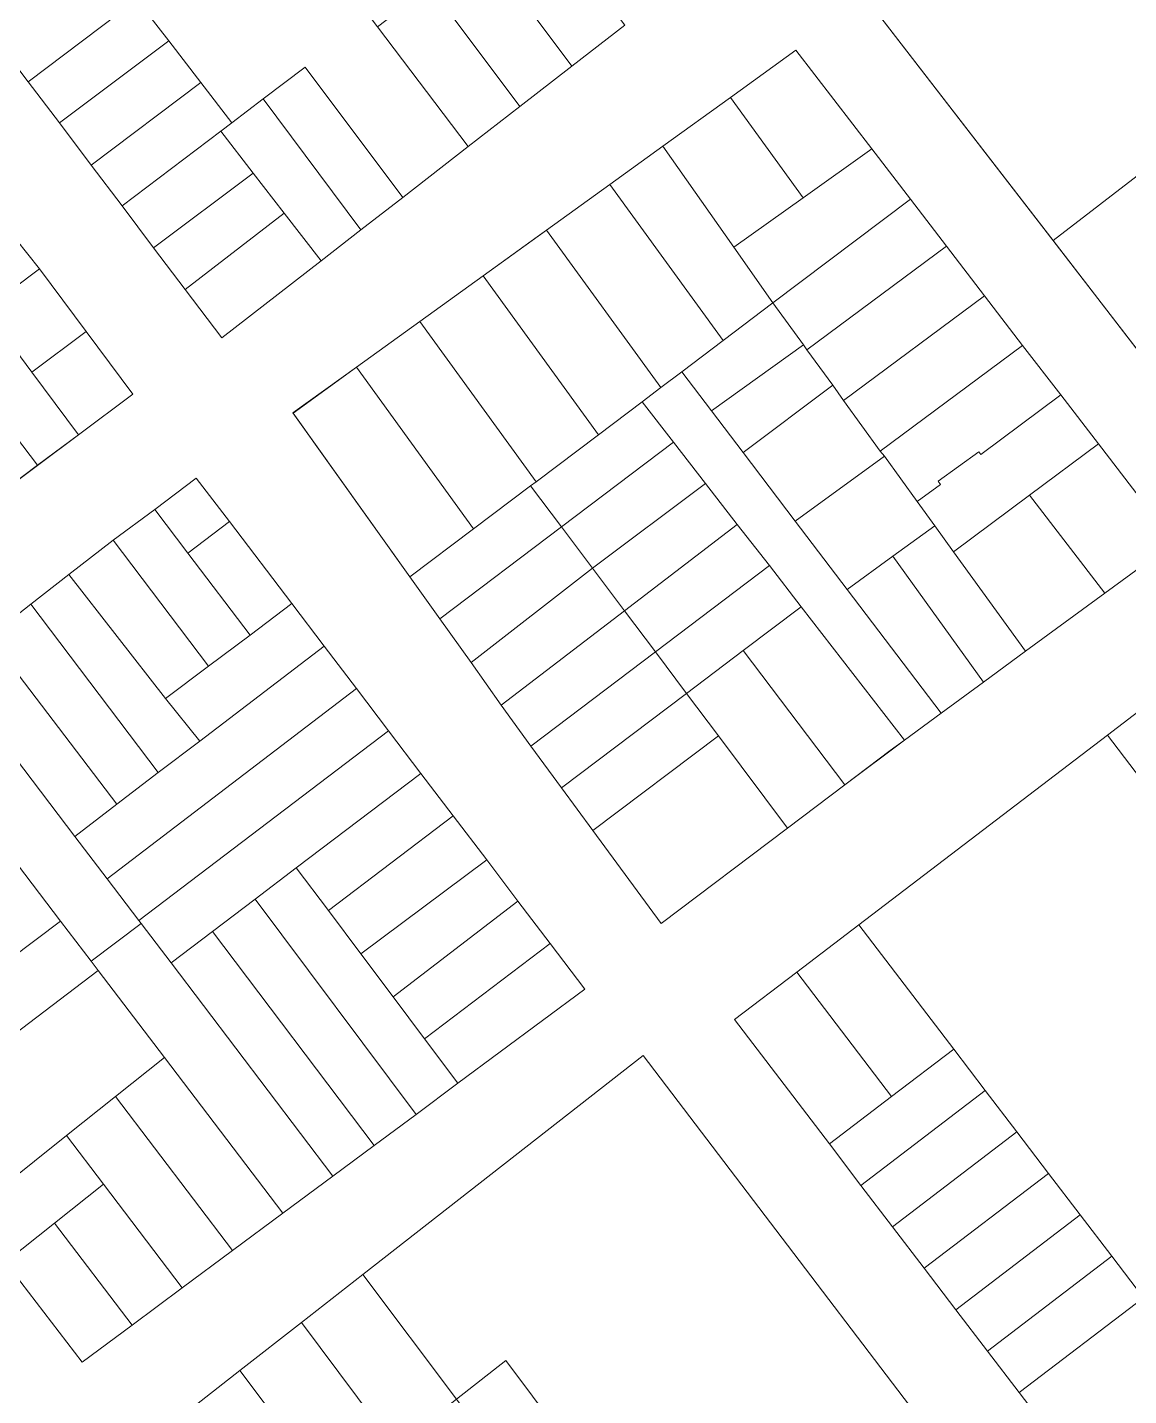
# Model space of a CAD drawing. Header units: metres. Extents: x 3873 to 16340, y -5213 to 3289.
# Drawn here: x 4142 to 4353.3, y 1820 to 2082.6 of the extents above; entities that cross this region are included whole.
import ezdxf

# ---------------------------------------------------------------- set-up
doc = ezdxf.new("R2010")
doc.units = ezdxf.units.M
doc.layers.add('CONTEXTO-MANZANAS', color=8, linetype='Continuous', lineweight=0, plot=False)
doc.layers.add('CONTEXTO-PARCELAS', color=9, linetype='Continuous', lineweight=0, plot=False)

msp = doc.modelspace()

# ---------------------------------------------------------------- linework, layer by layer
at = {"layer": 'CONTEXTO-MANZANAS'}
for points in [[(4337.68, 2043.13), (4299.88, 2092.13), (4343.04, 2124.58), (4380.83, 2075.6), (4418.61, 2026.62), (4375.47, 1994.13), (4337.68, 2043.13)], [(4256.63, 2083.01), (4246.47, 2075.13), (4236.44, 2067.35), (4226.57, 2059.69), (4214, 2049.94), (4205.94, 2043.69), (4198.32, 2037.79), (4179.25, 2023.01), (4172.25, 2032.26), (4166.19, 2040.29), (4160.13, 2048.32), (4154.22, 2056.13), (4148.1, 2064.23), (4142.13, 2072.13), (4106.13, 2119.79)], [(4263.6, 1910.63), (4250.49, 1928.46), (4244.47, 1936.63), (4238.57, 1944.66), (4232.91, 1952.54), (4227.1, 1960.69), (4221.13, 1969.07), (4215.38, 1977.13), (4192.93, 2008.58), (4205.1, 2017.35), (4217.29, 2026.13), (4229.44, 2034.88), (4241.6, 2043.66), (4253.76, 2052.44), (4263.91, 2059.76), (4276.91, 2069.13), (4289.44, 2078.16), (4304.03, 2059.25), (4311.42, 2049.61), (4318.35, 2040.57), (4325.63, 2031.07), (4332.94, 2021.54), (4340.25, 2012.04), (4347.5, 2002.63), (4362, 1983.73), (4348.69, 1973.98), (4333.5, 1962.85), (4325.45, 1956.94), (4317.32, 1950.98), (4310.28, 1945.82), (4298.85, 1937.25), (4287.85, 1928.94), (4263.6, 1910.63)], [(4137.6, 2044.69), (4144.27, 2036.22), (4153.23, 2024.19), (4162.19, 2012.16), (4151.79, 2004.37), (4143.92, 1998.53), (4135.72, 1992.44)], [(4134.6, 1965.66), (4142.6, 1971.88), (4149.94, 1977.6), (4158.41, 1984.16), (4166.42, 1990.04), (4174.38, 1996.09)], [(4174.38, 1996.09), (4180.73, 1987.73), (4192.69, 1972.01), (4198.91, 1963.85), (4205.1, 1955.69), (4211.25, 1947.6), (4217.47, 1939.41), (4223.66, 1931.26), (4230.1, 1922.82), (4236.07, 1914.94), (4242.29, 1906.79), (4248.91, 1898.04), (4224.57, 1879.98), (4216.54, 1874.01), (4208.5, 1868.04), (4200.6, 1862.16), (4190.97, 1855.04), (4181.35, 1847.88), (4171.69, 1840.73), (4162.07, 1833.57), (4152.47, 1826.44), (4137.79, 1845.66)], [(4314.07, 1844.48), (4308, 1852.43), (4301.93, 1860.38), (4295.87, 1868.33), (4277.67, 1892.18), (4289.6, 1901.28), (4301.52, 1910.38), (4349.22, 1946.78), (4357.17, 1952.84)], [(4260.1, 1885.32), (4335.66, 1786.04), (4290.28, 1751.23), (4280.78, 1743.91), (4266.5, 1732.94), (4238.72, 1711.63), (4220.63, 1735.82), (4207.72, 1753.07), (4195.13, 1769.88), (4186.67, 1781.18), (4182.54, 1786.69), (4164.6, 1810.66), (4182.72, 1824.85), (4194.54, 1834.07), (4206.35, 1843.32), (4260.1, 1885.32)], [(4350.47, 1796.78), (4332.27, 1820.63), (4326.2, 1828.58), (4320.14, 1836.53), (4314.07, 1844.48)]]:
    msp.add_lwpolyline(points, dxfattribs=at)
at = {"layer": 'CONTEXTO-PARCELAS'}
for points in [[(4106.13, 2119.79), (4153.82, 2155.85), (4171.66, 2132.29), (4177.47, 2124.57), (4183.82, 2116.19), (4189.85, 2108.22), (4162.97, 2087.91), (4142.13, 2072.13), (4106.13, 2119.79)], [(4106.13, 2119.79), (4153.82, 2155.85), (4171.66, 2132.29), (4177.47, 2124.57), (4183.82, 2116.19), (4189.85, 2108.22), (4162.97, 2087.91), (4142.13, 2072.13), (4106.13, 2119.79)], [(4106.13, 2119.79), (4153.82, 2155.85), (4171.66, 2132.29), (4177.47, 2124.57), (4183.82, 2116.19), (4189.85, 2108.22), (4162.97, 2087.91), (4142.13, 2072.13), (4106.13, 2119.79)], [(4381.58, 2074.62), (4338.82, 2041.64), (4299.88, 2092.13), (4343.04, 2124.58), (4381.58, 2074.62)], [(4381.58, 2074.62), (4338.82, 2041.64), (4299.88, 2092.13), (4343.04, 2124.58), (4381.58, 2074.62)], [(4169.1, 2079.98), (4162.97, 2087.91), (4189.85, 2108.22), (4195.88, 2100.25), (4201.91, 2092.27), (4209.16, 2082.69), (4226.57, 2059.69), (4214, 2049.94), (4195.25, 2074.91), (4187.22, 2068.82), (4181.19, 2064.26), (4175.25, 2071.98), (4169.1, 2079.98)], [(4169.1, 2079.98), (4162.97, 2087.91), (4189.85, 2108.22), (4195.88, 2100.25), (4201.91, 2092.27), (4209.16, 2082.69), (4226.57, 2059.69), (4214, 2049.94), (4195.25, 2074.91), (4187.22, 2068.82), (4181.19, 2064.26), (4175.25, 2071.98), (4169.1, 2079.98)], [(4169.1, 2079.98), (4162.97, 2087.91), (4189.85, 2108.22), (4195.88, 2100.25), (4201.91, 2092.27), (4209.16, 2082.69), (4226.57, 2059.69), (4214, 2049.94), (4195.25, 2074.91), (4187.22, 2068.82), (4181.19, 2064.26), (4175.25, 2071.98), (4169.1, 2079.98)], [(4229.32, 2098.07), (4239.44, 2105.79), (4256.63, 2083.01), (4246.47, 2075.13), (4229.32, 2098.07)], [(4229.32, 2098.07), (4239.44, 2105.79), (4256.63, 2083.01), (4246.47, 2075.13), (4229.32, 2098.07)], [(4229.32, 2098.07), (4239.44, 2105.79), (4256.63, 2083.01), (4246.47, 2075.13), (4229.32, 2098.07)], [(4219.25, 2090.38), (4229.32, 2098.07), (4246.47, 2075.13), (4236.44, 2067.35), (4219.25, 2090.38)], [(4219.25, 2090.38), (4229.32, 2098.07), (4246.47, 2075.13), (4236.44, 2067.35), (4219.25, 2090.38)], [(4219.25, 2090.38), (4229.32, 2098.07), (4246.47, 2075.13), (4236.44, 2067.35), (4219.25, 2090.38)], [(4209.16, 2082.69), (4219.25, 2090.38), (4236.44, 2067.35), (4226.57, 2059.69), (4209.16, 2082.69)], [(4209.16, 2082.69), (4219.25, 2090.38), (4236.44, 2067.35), (4226.57, 2059.69), (4209.16, 2082.69)], [(4209.16, 2082.69), (4219.25, 2090.38), (4236.44, 2067.35), (4226.57, 2059.69), (4209.16, 2082.69)], [(4148.1, 2064.23), (4142.13, 2072.13), (4162.97, 2087.91), (4169.1, 2079.98), (4148.1, 2064.23)], [(4148.1, 2064.23), (4142.13, 2072.13), (4162.97, 2087.91), (4169.1, 2079.98), (4148.1, 2064.23)], [(4148.1, 2064.23), (4142.13, 2072.13), (4162.97, 2087.91), (4169.1, 2079.98), (4148.1, 2064.23)], [(4148.1, 2064.23), (4169.1, 2079.98), (4175.25, 2071.98), (4154.22, 2056.13), (4148.1, 2064.23)], [(4148.1, 2064.23), (4169.1, 2079.98), (4175.25, 2071.98), (4154.22, 2056.13), (4148.1, 2064.23)], [(4148.1, 2064.23), (4169.1, 2079.98), (4175.25, 2071.98), (4154.22, 2056.13), (4148.1, 2064.23)], [(4276.91, 2069.13), (4289.44, 2078.16), (4304, 2059.23), (4290.85, 2049.88), (4276.91, 2069.13)], [(4276.91, 2069.13), (4289.44, 2078.16), (4304, 2059.23), (4290.85, 2049.88), (4276.91, 2069.13)], [(4276.91, 2069.13), (4289.44, 2078.16), (4304, 2059.23), (4290.85, 2049.88), (4276.91, 2069.13)], [(4205.94, 2043.69), (4187.22, 2068.82), (4195.25, 2074.91), (4214, 2049.94), (4205.94, 2043.69)], [(4205.94, 2043.69), (4187.22, 2068.82), (4195.25, 2074.91), (4214, 2049.94), (4205.94, 2043.69)], [(4205.94, 2043.69), (4187.22, 2068.82), (4195.25, 2074.91), (4214, 2049.94), (4205.94, 2043.69)], [(4391.05, 2040.25), (4380.36, 2032), (4369.67, 2023.76), (4358.98, 2015.51), (4338.82, 2041.64), (4381.58, 2074.62), (4418.23, 2027.11), (4407.54, 2018.87), (4391.05, 2040.25)], [(4391.05, 2040.25), (4380.36, 2032), (4369.67, 2023.76), (4358.98, 2015.51), (4338.82, 2041.64), (4381.58, 2074.62), (4418.23, 2027.11), (4407.54, 2018.87), (4391.05, 2040.25)], [(4154.22, 2056.13), (4175.25, 2071.98), (4181.19, 2064.26), (4179.07, 2062.63), (4160.13, 2048.32), (4154.22, 2056.13)], [(4154.22, 2056.13), (4175.25, 2071.98), (4181.19, 2064.26), (4179.07, 2062.63), (4160.13, 2048.32), (4154.22, 2056.13)], [(4154.22, 2056.13), (4175.25, 2071.98), (4181.19, 2064.26), (4179.07, 2062.63), (4160.13, 2048.32), (4154.22, 2056.13)], [(4198.32, 2037.79), (4191.25, 2046.88), (4185.29, 2054.6), (4179.07, 2062.63), (4181.19, 2064.26), (4187.22, 2068.82), (4205.94, 2043.69), (4198.32, 2037.79)], [(4198.32, 2037.79), (4191.25, 2046.88), (4185.29, 2054.6), (4179.07, 2062.63), (4181.19, 2064.26), (4187.22, 2068.82), (4205.94, 2043.69), (4198.32, 2037.79)], [(4198.32, 2037.79), (4191.25, 2046.88), (4185.29, 2054.6), (4179.07, 2062.63), (4181.19, 2064.26), (4187.22, 2068.82), (4205.94, 2043.69), (4198.32, 2037.79)], [(4277.5, 2040.41), (4263.91, 2059.76), (4276.91, 2069.13), (4290.85, 2049.88), (4277.5, 2040.41)], [(4277.5, 2040.41), (4263.91, 2059.76), (4276.91, 2069.13), (4290.85, 2049.88), (4277.5, 2040.41)], [(4277.5, 2040.41), (4263.91, 2059.76), (4276.91, 2069.13), (4290.85, 2049.88), (4277.5, 2040.41)], [(4166.19, 2040.29), (4160.13, 2048.32), (4179.07, 2062.63), (4185.29, 2054.6), (4166.19, 2040.29)], [(4166.19, 2040.29), (4160.13, 2048.32), (4179.07, 2062.63), (4185.29, 2054.6), (4166.19, 2040.29)], [(4166.19, 2040.29), (4160.13, 2048.32), (4179.07, 2062.63), (4185.29, 2054.6), (4166.19, 2040.29)], [(4253.75, 2052.44), (4263.91, 2059.76), (4277.5, 2040.41), (4285.04, 2029.69), (4275.5, 2022.51), (4253.75, 2052.44)], [(4253.75, 2052.44), (4263.91, 2059.76), (4277.5, 2040.41), (4285.04, 2029.69), (4275.5, 2022.51), (4253.75, 2052.44)], [(4253.75, 2052.44), (4263.91, 2059.76), (4277.5, 2040.41), (4285.04, 2029.69), (4275.5, 2022.51), (4253.75, 2052.44)], [(4290.85, 2049.88), (4304, 2059.23), (4311.41, 2049.6), (4285.04, 2029.69), (4277.5, 2040.41), (4290.85, 2049.88)], [(4290.85, 2049.88), (4304, 2059.23), (4311.41, 2049.6), (4285.04, 2029.69), (4277.5, 2040.41), (4290.85, 2049.88)], [(4290.85, 2049.88), (4304, 2059.23), (4311.41, 2049.6), (4285.04, 2029.69), (4277.5, 2040.41), (4290.85, 2049.88)], [(4166.19, 2040.29), (4185.29, 2054.6), (4191.25, 2046.88), (4172.25, 2032.26), (4166.19, 2040.29)], [(4166.19, 2040.29), (4185.29, 2054.6), (4191.25, 2046.88), (4172.25, 2032.26), (4166.19, 2040.29)], [(4166.19, 2040.29), (4185.29, 2054.6), (4191.25, 2046.88), (4172.25, 2032.26), (4166.19, 2040.29)], [(4241.6, 2043.66), (4253.75, 2052.44), (4275.5, 2022.51), (4267.54, 2016.48), (4263.54, 2013.48), (4241.6, 2043.66)], [(4241.6, 2043.66), (4253.75, 2052.44), (4275.5, 2022.51), (4267.54, 2016.48), (4263.54, 2013.48), (4241.6, 2043.66)], [(4241.6, 2043.66), (4253.75, 2052.44), (4275.5, 2022.51), (4267.54, 2016.48), (4263.54, 2013.48), (4241.6, 2043.66)], [(4291.53, 2020.69), (4290.91, 2021.63), (4285.04, 2029.69), (4311.41, 2049.6), (4318.35, 2040.57), (4291.53, 2020.69)], [(4291.53, 2020.69), (4290.91, 2021.63), (4285.04, 2029.69), (4311.41, 2049.6), (4318.35, 2040.57), (4291.53, 2020.69)], [(4179.25, 2023.01), (4172.25, 2032.26), (4191.25, 2046.88), (4198.32, 2037.79), (4179.25, 2023.01)], [(4179.25, 2023.01), (4172.25, 2032.26), (4191.25, 2046.88), (4198.32, 2037.79), (4179.25, 2023.01)], [(4179.25, 2023.01), (4172.25, 2032.26), (4191.25, 2046.88), (4198.32, 2037.79), (4179.25, 2023.01)], [(4122.85, 2019.41), (4116.16, 2028.26), (4137.6, 2044.69), (4144.27, 2036.22), (4133.84, 2028.46), (4126.1, 2021.88), (4122.85, 2019.41)], [(4122.85, 2019.41), (4116.16, 2028.26), (4137.6, 2044.69), (4144.27, 2036.22), (4133.84, 2028.46), (4126.1, 2021.88), (4122.85, 2019.41)], [(4229.44, 2034.88), (4239.82, 2042.38), (4241.6, 2043.66), (4263.54, 2013.48), (4259.91, 2010.73), (4251.54, 2004.41), (4229.44, 2034.88)], [(4229.44, 2034.88), (4239.82, 2042.38), (4241.6, 2043.66), (4263.54, 2013.48), (4259.91, 2010.73), (4251.54, 2004.41), (4229.44, 2034.88)], [(4229.44, 2034.88), (4239.82, 2042.38), (4241.6, 2043.66), (4263.54, 2013.48), (4259.91, 2010.73), (4251.54, 2004.41), (4229.44, 2034.88)], [(4291.53, 2020.69), (4318.35, 2040.57), (4325.63, 2031.07), (4298.6, 2010.98), (4296.5, 2013.94), (4291.53, 2020.69)], [(4291.53, 2020.69), (4318.35, 2040.57), (4325.63, 2031.07), (4298.6, 2010.98), (4296.5, 2013.94), (4291.53, 2020.69)], [(4291.53, 2020.69), (4318.35, 2040.57), (4325.63, 2031.07), (4298.6, 2010.98), (4296.5, 2013.94), (4291.53, 2020.69)], [(4153.23, 2024.19), (4142.8, 2016.43), (4133.84, 2028.46), (4144.27, 2036.22), (4153.23, 2024.19)], [(4153.23, 2024.19), (4142.8, 2016.43), (4133.84, 2028.46), (4144.27, 2036.22), (4153.23, 2024.19)], [(4239.57, 1995.38), (4217.29, 2026.13), (4229.44, 2034.88), (4251.54, 2004.41), (4239.57, 1995.38)], [(4239.57, 1995.38), (4217.29, 2026.13), (4229.44, 2034.88), (4251.54, 2004.41), (4239.57, 1995.38)], [(4239.57, 1995.38), (4217.29, 2026.13), (4229.44, 2034.88), (4251.54, 2004.41), (4239.57, 1995.38)], [(4267.54, 2016.48), (4275.5, 2022.51), (4285.04, 2029.69), (4290.91, 2021.63), (4273.22, 2008.98), (4267.54, 2016.48)], [(4267.54, 2016.48), (4275.5, 2022.51), (4285.04, 2029.69), (4290.91, 2021.63), (4273.22, 2008.98), (4267.54, 2016.48)], [(4267.54, 2016.48), (4275.5, 2022.51), (4285.04, 2029.69), (4290.91, 2021.63), (4273.22, 2008.98), (4267.54, 2016.48)], [(4305.63, 2001.26), (4298.6, 2010.98), (4325.63, 2031.07), (4332.94, 2021.54), (4305.63, 2001.26)], [(4305.63, 2001.26), (4298.6, 2010.98), (4325.63, 2031.07), (4332.94, 2021.54), (4305.63, 2001.26)], [(4305.63, 2001.26), (4298.6, 2010.98), (4325.63, 2031.07), (4332.94, 2021.54), (4305.63, 2001.26)], [(4126.1, 2021.88), (4133.84, 2028.46), (4142.8, 2016.43), (4151.76, 2004.4), (4143.91, 1998.54), (4126.1, 2021.88)], [(4126.1, 2021.88), (4133.84, 2028.46), (4142.8, 2016.43), (4151.76, 2004.4), (4143.91, 1998.54), (4126.1, 2021.88)], [(4153.23, 2024.19), (4162.19, 2012.16), (4151.76, 2004.4), (4142.8, 2016.43), (4153.23, 2024.19)], [(4153.23, 2024.19), (4162.19, 2012.16), (4151.76, 2004.4), (4142.8, 2016.43), (4153.23, 2024.19)], [(4205.1, 2017.35), (4217.29, 2026.13), (4239.57, 1995.38), (4238.54, 1994.6), (4227.6, 1986.35), (4205.1, 2017.35)], [(4205.1, 2017.35), (4217.29, 2026.13), (4239.57, 1995.38), (4238.54, 1994.6), (4227.6, 1986.35), (4205.1, 2017.35)], [(4205.1, 2017.35), (4217.29, 2026.13), (4239.57, 1995.38), (4238.54, 1994.6), (4227.6, 1986.35), (4205.1, 2017.35)], [(4118.19, 2015.91), (4122.85, 2019.41), (4126.1, 2021.88), (4143.91, 1998.54), (4135.72, 1992.44), (4118.19, 2015.91)], [(4118.19, 2015.91), (4122.85, 2019.41), (4126.1, 2021.88), (4143.91, 1998.54), (4135.72, 1992.44), (4118.19, 2015.91)], [(4279.32, 2000.98), (4273.22, 2008.98), (4290.91, 2021.63), (4291.53, 2020.69), (4296.5, 2013.94), (4279.32, 2000.98)], [(4279.32, 2000.98), (4273.22, 2008.98), (4290.91, 2021.63), (4291.53, 2020.69), (4296.5, 2013.94), (4279.32, 2000.98)], [(4279.32, 2000.98), (4273.22, 2008.98), (4290.91, 2021.63), (4291.53, 2020.69), (4296.5, 2013.94), (4279.32, 2000.98)], [(4324.91, 2000.63), (4324.53, 2001.13), (4316.75, 1995.48), (4317.19, 1994.88), (4312.69, 1991.57), (4306.41, 2000.26), (4305.63, 2001.26), (4332.94, 2021.54), (4340.25, 2012.04), (4324.91, 2000.63)], [(4324.91, 2000.63), (4324.53, 2001.13), (4316.75, 1995.48), (4317.19, 1994.88), (4312.69, 1991.57), (4306.41, 2000.26), (4305.63, 2001.26), (4332.94, 2021.54), (4340.25, 2012.04), (4324.91, 2000.63)], [(4324.91, 2000.63), (4324.53, 2001.13), (4316.75, 1995.48), (4317.19, 1994.88), (4312.69, 1991.57), (4306.41, 2000.26), (4305.63, 2001.26), (4332.94, 2021.54), (4340.25, 2012.04), (4324.91, 2000.63)], [(4215.38, 1977.13), (4192.94, 2008.57), (4205.1, 2017.35), (4227.6, 1986.35), (4215.38, 1977.13)], [(4215.38, 1977.13), (4192.94, 2008.57), (4205.1, 2017.35), (4227.6, 1986.35), (4215.38, 1977.13)], [(4215.38, 1977.13), (4192.94, 2008.57), (4205.1, 2017.35), (4227.6, 1986.35), (4215.38, 1977.13)], [(4317.32, 1950.98), (4310.28, 1945.82), (4290.47, 1971.38), (4284.35, 1979.29), (4278.19, 1987.19), (4272.07, 1995.07), (4265.94, 2002.98), (4259.91, 2010.73), (4263.54, 2013.48), (4267.54, 2016.48), (4273.22, 2008.98), (4279.32, 2000.98), (4289.28, 1987.85), (4299.28, 1974.69), (4317.32, 1950.98)], [(4317.32, 1950.98), (4310.28, 1945.82), (4290.47, 1971.38), (4284.35, 1979.29), (4278.19, 1987.19), (4272.07, 1995.07), (4265.94, 2002.98), (4259.91, 2010.73), (4263.54, 2013.48), (4267.54, 2016.48), (4273.22, 2008.98), (4279.32, 2000.98), (4289.28, 1987.85), (4299.28, 1974.69), (4317.32, 1950.98)], [(4289.28, 1987.85), (4279.32, 2000.98), (4296.5, 2013.94), (4298.6, 2010.98), (4305.63, 2001.26), (4306.41, 2000.26), (4289.28, 1987.85)], [(4289.28, 1987.85), (4279.32, 2000.98), (4296.5, 2013.94), (4298.6, 2010.98), (4305.63, 2001.26), (4306.41, 2000.26), (4289.28, 1987.85)], [(4289.28, 1987.85), (4279.32, 2000.98), (4296.5, 2013.94), (4298.6, 2010.98), (4305.63, 2001.26), (4306.41, 2000.26), (4289.28, 1987.85)], [(4319.66, 1981.94), (4316.07, 1986.91), (4312.69, 1991.57), (4317.19, 1994.88), (4316.75, 1995.48), (4324.53, 2001.13), (4324.91, 2000.63), (4340.25, 2012.04), (4347.5, 2002.63), (4334.25, 1992.79), (4319.66, 1981.94)], [(4319.66, 1981.94), (4316.07, 1986.91), (4312.69, 1991.57), (4317.19, 1994.88), (4316.75, 1995.48), (4324.53, 2001.13), (4324.91, 2000.63), (4340.25, 2012.04), (4347.5, 2002.63), (4334.25, 1992.79), (4319.66, 1981.94)], [(4244.44, 1986.73), (4238.54, 1994.6), (4239.57, 1995.38), (4251.54, 2004.41), (4259.91, 2010.73), (4265.94, 2002.98), (4244.44, 1986.73)], [(4244.44, 1986.73), (4238.54, 1994.6), (4239.57, 1995.38), (4251.54, 2004.41), (4259.91, 2010.73), (4265.94, 2002.98), (4244.44, 1986.73)], [(4244.44, 1986.73), (4238.54, 1994.6), (4239.57, 1995.38), (4251.54, 2004.41), (4259.91, 2010.73), (4265.94, 2002.98), (4244.44, 1986.73)], [(4244.44, 1986.73), (4265.94, 2002.98), (4272.07, 1995.07), (4250.41, 1978.79), (4244.44, 1986.73)], [(4244.44, 1986.73), (4265.94, 2002.98), (4272.07, 1995.07), (4250.41, 1978.79), (4244.44, 1986.73)], [(4244.44, 1986.73), (4265.94, 2002.98), (4272.07, 1995.07), (4250.41, 1978.79), (4244.44, 1986.73)], [(4348.69, 1973.98), (4334.25, 1992.79), (4347.5, 2002.63), (4362, 1983.73), (4348.69, 1973.98)], [(4348.69, 1973.98), (4334.25, 1992.79), (4347.5, 2002.63), (4362, 1983.73), (4348.69, 1973.98)], [(4289.28, 1987.85), (4306.41, 2000.26), (4312.69, 1991.57), (4316.07, 1986.91), (4308.07, 1981.1), (4299.28, 1974.69), (4289.28, 1987.85)], [(4289.28, 1987.85), (4306.41, 2000.26), (4312.69, 1991.57), (4316.07, 1986.91), (4308.07, 1981.1), (4299.28, 1974.69), (4289.28, 1987.85)], [(4166.42, 1990.04), (4174.38, 1996.09), (4180.73, 1987.73), (4172.77, 1981.68), (4166.42, 1990.04)], [(4166.42, 1990.04), (4174.38, 1996.09), (4180.73, 1987.73), (4172.77, 1981.68), (4166.42, 1990.04)], [(4215.38, 1977.13), (4227.6, 1986.35), (4238.54, 1994.6), (4244.44, 1986.73), (4221.13, 1969.07), (4215.38, 1977.13)], [(4215.38, 1977.13), (4227.6, 1986.35), (4238.54, 1994.6), (4244.44, 1986.73), (4221.13, 1969.07), (4215.38, 1977.13)], [(4215.38, 1977.13), (4227.6, 1986.35), (4238.54, 1994.6), (4244.44, 1986.73), (4221.13, 1969.07), (4215.38, 1977.13)], [(4256.54, 1970.63), (4250.41, 1978.79), (4272.07, 1995.07), (4278.19, 1987.19), (4256.54, 1970.63)], [(4256.54, 1970.63), (4250.41, 1978.79), (4272.07, 1995.07), (4278.19, 1987.19), (4256.54, 1970.63)], [(4256.54, 1970.63), (4250.41, 1978.79), (4272.07, 1995.07), (4278.19, 1987.19), (4256.54, 1970.63)], [(4319.66, 1981.94), (4334.25, 1992.79), (4348.69, 1973.98), (4333.5, 1962.85), (4319.66, 1981.94)], [(4319.66, 1981.94), (4334.25, 1992.79), (4348.69, 1973.98), (4333.5, 1962.85), (4319.66, 1981.94)], [(4176.69, 1960.01), (4158.41, 1984.16), (4166.42, 1990.04), (4172.77, 1981.68), (4184.73, 1965.96), (4176.69, 1960.01)], [(4176.69, 1960.01), (4158.41, 1984.16), (4166.42, 1990.04), (4172.77, 1981.68), (4184.73, 1965.96), (4176.69, 1960.01)], [(4172.77, 1981.68), (4180.73, 1987.73), (4192.69, 1972.01), (4184.73, 1965.96), (4172.77, 1981.68)], [(4172.77, 1981.68), (4180.73, 1987.73), (4192.69, 1972.01), (4184.73, 1965.96), (4172.77, 1981.68)], [(4227.1, 1960.69), (4221.13, 1969.07), (4244.44, 1986.73), (4250.41, 1978.79), (4227.1, 1960.69)], [(4227.1, 1960.69), (4221.13, 1969.07), (4244.44, 1986.73), (4250.41, 1978.79), (4227.1, 1960.69)], [(4227.1, 1960.69), (4221.13, 1969.07), (4244.44, 1986.73), (4250.41, 1978.79), (4227.1, 1960.69)], [(4256.54, 1970.63), (4278.19, 1987.19), (4284.35, 1979.29), (4262.47, 1962.73), (4256.54, 1970.63)], [(4256.54, 1970.63), (4278.19, 1987.19), (4284.35, 1979.29), (4262.47, 1962.73), (4256.54, 1970.63)], [(4256.54, 1970.63), (4278.19, 1987.19), (4284.35, 1979.29), (4262.47, 1962.73), (4256.54, 1970.63)], [(4316.07, 1986.91), (4319.66, 1981.94), (4333.5, 1962.85), (4325.44, 1956.94), (4308.07, 1981.1), (4316.07, 1986.91)], [(4316.07, 1986.91), (4319.66, 1981.94), (4333.5, 1962.85), (4325.44, 1956.94), (4308.07, 1981.1), (4316.07, 1986.91)], [(4316.07, 1986.91), (4319.66, 1981.94), (4333.5, 1962.85), (4325.44, 1956.94), (4308.07, 1981.1), (4316.07, 1986.91)], [(4168.44, 1953.82), (4149.94, 1977.6), (4158.41, 1984.16), (4176.69, 1960.01), (4168.44, 1953.82)], [(4168.44, 1953.82), (4149.94, 1977.6), (4158.41, 1984.16), (4176.69, 1960.01), (4168.44, 1953.82)], [(4299.28, 1974.69), (4308.07, 1981.1), (4325.44, 1956.94), (4317.32, 1950.98), (4299.28, 1974.69)], [(4299.28, 1974.69), (4308.07, 1981.1), (4325.44, 1956.94), (4317.32, 1950.98), (4299.28, 1974.69)], [(4142.6, 1971.88), (4149.94, 1977.6), (4168.44, 1953.82), (4175.04, 1945.63), (4167.07, 1939.57), (4142.6, 1971.88)], [(4142.6, 1971.88), (4149.94, 1977.6), (4168.44, 1953.82), (4175.04, 1945.63), (4167.07, 1939.57), (4142.6, 1971.88)], [(4227.1, 1960.69), (4250.41, 1978.79), (4256.54, 1970.63), (4232.91, 1952.54), (4227.1, 1960.69)], [(4227.1, 1960.69), (4250.41, 1978.79), (4256.54, 1970.63), (4232.91, 1952.54), (4227.1, 1960.69)], [(4227.1, 1960.69), (4250.41, 1978.79), (4256.54, 1970.63), (4232.91, 1952.54), (4227.1, 1960.69)], [(4268.47, 1954.76), (4262.47, 1962.73), (4284.35, 1979.29), (4290.47, 1971.38), (4279.35, 1962.98), (4268.47, 1954.76)], [(4268.47, 1954.76), (4262.47, 1962.73), (4284.35, 1979.29), (4290.47, 1971.38), (4279.35, 1962.98), (4268.47, 1954.76)], [(4268.47, 1954.76), (4262.47, 1962.73), (4284.35, 1979.29), (4290.47, 1971.38), (4279.35, 1962.98), (4268.47, 1954.76)], [(4159.13, 1933.51), (4134.6, 1965.66), (4142.6, 1971.88), (4167.07, 1939.57), (4159.13, 1933.51)], [(4159.13, 1933.51), (4134.6, 1965.66), (4142.6, 1971.88), (4167.07, 1939.57), (4159.13, 1933.51)], [(4184.73, 1965.96), (4192.69, 1972.01), (4198.91, 1963.85), (4175.04, 1945.63), (4168.44, 1953.82), (4176.69, 1960.01), (4184.73, 1965.96)], [(4184.73, 1965.96), (4192.69, 1972.01), (4198.91, 1963.85), (4175.04, 1945.63), (4168.44, 1953.82), (4176.69, 1960.01), (4184.73, 1965.96)], [(4238.57, 1944.66), (4232.91, 1952.54), (4256.54, 1970.63), (4262.47, 1962.73), (4238.57, 1944.66)], [(4238.57, 1944.66), (4232.91, 1952.54), (4256.54, 1970.63), (4262.47, 1962.73), (4238.57, 1944.66)], [(4238.57, 1944.66), (4232.91, 1952.54), (4256.54, 1970.63), (4262.47, 1962.73), (4238.57, 1944.66)], [(4279.35, 1962.98), (4290.47, 1971.38), (4310.28, 1945.82), (4307.53, 1943.79), (4298.85, 1937.26), (4279.35, 1962.98)], [(4279.35, 1962.98), (4290.47, 1971.38), (4310.28, 1945.82), (4307.53, 1943.79), (4298.85, 1937.26), (4279.35, 1962.98)], [(4279.35, 1962.98), (4290.47, 1971.38), (4310.28, 1945.82), (4307.53, 1943.79), (4298.85, 1937.26), (4279.35, 1962.98)], [(4126.63, 1959.48), (4134.6, 1965.66), (4159.13, 1933.51), (4151.07, 1927.35), (4126.63, 1959.48)], [(4126.63, 1959.48), (4134.6, 1965.66), (4159.13, 1933.51), (4151.07, 1927.35), (4126.63, 1959.48)], [(4167.07, 1939.57), (4175.04, 1945.63), (4198.91, 1963.85), (4205.1, 1955.69), (4157.29, 1919.19), (4151.07, 1927.35), (4159.13, 1933.51), (4167.07, 1939.57)], [(4167.07, 1939.57), (4175.04, 1945.63), (4198.91, 1963.85), (4205.1, 1955.69), (4157.29, 1919.19), (4151.07, 1927.35), (4159.13, 1933.51), (4167.07, 1939.57)], [(4238.57, 1944.66), (4262.47, 1962.73), (4268.47, 1954.76), (4244.47, 1936.63), (4238.57, 1944.66)], [(4238.57, 1944.66), (4262.47, 1962.73), (4268.47, 1954.76), (4244.47, 1936.63), (4238.57, 1944.66)], [(4238.57, 1944.66), (4262.47, 1962.73), (4268.47, 1954.76), (4244.47, 1936.63), (4238.57, 1944.66)], [(4268.47, 1954.76), (4279.35, 1962.98), (4298.85, 1937.26), (4287.85, 1928.94), (4274.57, 1946.64), (4268.47, 1954.76)], [(4268.47, 1954.76), (4279.35, 1962.98), (4298.85, 1937.26), (4287.85, 1928.94), (4274.57, 1946.64), (4268.47, 1954.76)], [(4268.47, 1954.76), (4279.35, 1962.98), (4298.85, 1937.26), (4287.85, 1928.94), (4274.57, 1946.64), (4268.47, 1954.76)], [(4148.32, 1911.1), (4117.07, 1952.19), (4126.63, 1959.48), (4151.07, 1927.35), (4157.29, 1919.19), (4163.35, 1911.23), (4163.82, 1910.63), (4154.19, 1903.38), (4148.32, 1911.1)], [(4148.32, 1911.1), (4117.07, 1952.19), (4126.63, 1959.48), (4151.07, 1927.35), (4157.29, 1919.19), (4163.35, 1911.23), (4163.82, 1910.63), (4154.19, 1903.38), (4148.32, 1911.1)], [(4157.29, 1919.19), (4205.1, 1955.69), (4211.25, 1947.6), (4163.35, 1911.23), (4157.29, 1919.19)], [(4157.29, 1919.19), (4205.1, 1955.69), (4211.25, 1947.6), (4163.35, 1911.23), (4157.29, 1919.19)], [(4244.47, 1936.63), (4268.47, 1954.76), (4274.57, 1946.64), (4250.49, 1928.46), (4244.47, 1936.63)], [(4244.47, 1936.63), (4268.47, 1954.76), (4274.57, 1946.64), (4250.49, 1928.46), (4244.47, 1936.63)], [(4244.47, 1936.63), (4268.47, 1954.76), (4274.57, 1946.64), (4250.49, 1928.46), (4244.47, 1936.63)], [(4131.47, 1913.41), (4107.63, 1944.73), (4117.07, 1952.19), (4148.32, 1911.1), (4138.75, 1903.88), (4131.47, 1913.41)], [(4131.47, 1913.41), (4107.63, 1944.73), (4117.07, 1952.19), (4148.32, 1911.1), (4138.75, 1903.88), (4131.47, 1913.41)], [(4357.17, 1952.84), (4375.37, 1928.99), (4367.42, 1922.93), (4349.22, 1946.78), (4357.17, 1952.84)], [(4357.17, 1952.84), (4375.37, 1928.99), (4367.42, 1922.93), (4349.22, 1946.78), (4357.17, 1952.84)], [(4169.57, 1903.07), (4163.82, 1910.63), (4163.35, 1911.23), (4211.25, 1947.6), (4217.47, 1939.41), (4193.57, 1921.29), (4185.69, 1915.29), (4177.47, 1909.07), (4169.57, 1903.07)], [(4169.57, 1903.07), (4163.82, 1910.63), (4163.35, 1911.23), (4211.25, 1947.6), (4217.47, 1939.41), (4193.57, 1921.29), (4185.69, 1915.29), (4177.47, 1909.07), (4169.57, 1903.07)], [(4274.57, 1946.64), (4287.85, 1928.94), (4263.6, 1910.63), (4250.49, 1928.46), (4274.57, 1946.64)], [(4274.57, 1946.64), (4287.85, 1928.94), (4263.6, 1910.63), (4250.49, 1928.46), (4274.57, 1946.64)], [(4274.57, 1946.64), (4287.85, 1928.94), (4263.6, 1910.63), (4250.49, 1928.46), (4274.57, 1946.64)], [(4367.42, 1922.93), (4373.49, 1914.98), (4379.55, 1907.03), (4385.62, 1899.08), (4391.69, 1891.13), (4397.75, 1883.18), (4403.81, 1875.23), (4394.27, 1867.95), (4384.73, 1860.67), (4402.93, 1836.82), (4393.39, 1829.54), (4375.19, 1853.39), (4365.65, 1846.11), (4356.11, 1838.83), (4350.05, 1846.78), (4343.99, 1854.73), (4337.92, 1862.68), (4331.85, 1870.63), (4325.78, 1878.58), (4319.72, 1886.53), (4301.52, 1910.38), (4349.22, 1946.78), (4367.42, 1922.93)], [(4367.42, 1922.93), (4373.49, 1914.98), (4379.55, 1907.03), (4385.62, 1899.08), (4391.69, 1891.13), (4397.75, 1883.18), (4403.81, 1875.23), (4394.27, 1867.95), (4384.73, 1860.67), (4402.93, 1836.82), (4393.39, 1829.54), (4375.19, 1853.39), (4365.65, 1846.11), (4356.11, 1838.83), (4350.05, 1846.78), (4343.99, 1854.73), (4337.92, 1862.68), (4331.85, 1870.63), (4325.78, 1878.58), (4319.72, 1886.53), (4301.52, 1910.38), (4349.22, 1946.78), (4367.42, 1922.93)], [(4193.57, 1921.29), (4217.47, 1939.41), (4223.66, 1931.26), (4199.72, 1913.1), (4193.57, 1921.29)], [(4193.57, 1921.29), (4217.47, 1939.41), (4223.66, 1931.26), (4199.72, 1913.1), (4193.57, 1921.29)], [(4205.94, 1904.79), (4199.72, 1913.1), (4223.66, 1931.26), (4230.1, 1922.82), (4205.94, 1904.79)], [(4205.94, 1904.79), (4199.72, 1913.1), (4223.66, 1931.26), (4230.1, 1922.82), (4205.94, 1904.79)], [(4205.94, 1904.79), (4230.1, 1922.82), (4236.07, 1914.94), (4212.13, 1896.54), (4205.94, 1904.79)], [(4205.94, 1904.79), (4230.1, 1922.82), (4236.07, 1914.94), (4212.13, 1896.54), (4205.94, 1904.79)], [(4185.69, 1915.29), (4193.57, 1921.29), (4199.72, 1913.1), (4205.94, 1904.79), (4212.13, 1896.54), (4218.16, 1888.48), (4224.57, 1879.98), (4216.54, 1874.01), (4185.69, 1915.29)], [(4185.69, 1915.29), (4193.57, 1921.29), (4199.72, 1913.1), (4205.94, 1904.79), (4212.13, 1896.54), (4218.16, 1888.48), (4224.57, 1879.98), (4216.54, 1874.01), (4185.69, 1915.29)], [(4208.5, 1868.04), (4177.47, 1909.07), (4185.69, 1915.29), (4216.54, 1874.01), (4208.5, 1868.04)], [(4208.5, 1868.04), (4177.47, 1909.07), (4185.69, 1915.29), (4216.54, 1874.01), (4208.5, 1868.04)], [(4218.16, 1888.48), (4212.13, 1896.54), (4236.07, 1914.94), (4242.29, 1906.79), (4218.16, 1888.48)], [(4218.16, 1888.48), (4212.13, 1896.54), (4236.07, 1914.94), (4242.29, 1906.79), (4218.16, 1888.48)], [(4138.75, 1903.88), (4148.32, 1911.1), (4154.19, 1903.38), (4155.57, 1901.63), (4117.25, 1872.54), (4109.97, 1882.1), (4138.75, 1903.88)], [(4138.75, 1903.88), (4148.32, 1911.1), (4154.19, 1903.38), (4155.57, 1901.63), (4117.25, 1872.54), (4109.97, 1882.1), (4138.75, 1903.88)], [(4163.82, 1910.63), (4169.57, 1903.07), (4200.6, 1862.16), (4190.97, 1855.04), (4168.25, 1884.91), (4155.57, 1901.63), (4154.19, 1903.38), (4163.82, 1910.63)], [(4163.82, 1910.63), (4169.57, 1903.07), (4200.6, 1862.16), (4190.97, 1855.04), (4168.25, 1884.91), (4155.57, 1901.63), (4154.19, 1903.38), (4163.82, 1910.63)], [(4169.57, 1903.07), (4177.47, 1909.07), (4208.5, 1868.04), (4200.6, 1862.16), (4169.57, 1903.07)], [(4169.57, 1903.07), (4177.47, 1909.07), (4208.5, 1868.04), (4200.6, 1862.16), (4169.57, 1903.07)], [(4301.52, 1910.38), (4319.72, 1886.53), (4307.79, 1877.43), (4289.6, 1901.28), (4301.52, 1910.38)], [(4301.52, 1910.38), (4319.72, 1886.53), (4307.79, 1877.43), (4289.6, 1901.28), (4301.52, 1910.38)], [(4218.16, 1888.48), (4242.29, 1906.79), (4248.91, 1898.04), (4224.57, 1879.98), (4218.16, 1888.48)], [(4218.16, 1888.48), (4242.29, 1906.79), (4248.91, 1898.04), (4224.57, 1879.98), (4218.16, 1888.48)], [(4168.25, 1884.91), (4158.85, 1877.44), (4149.47, 1869.94), (4130.69, 1854.94), (4117.25, 1872.54), (4155.57, 1901.63), (4168.25, 1884.91)], [(4168.25, 1884.91), (4158.85, 1877.44), (4149.47, 1869.94), (4130.69, 1854.94), (4117.25, 1872.54), (4155.57, 1901.63), (4168.25, 1884.91)], [(4289.6, 1901.28), (4307.79, 1877.43), (4295.87, 1868.33), (4277.67, 1892.18), (4289.6, 1901.28)], [(4289.6, 1901.28), (4307.79, 1877.43), (4295.87, 1868.33), (4277.67, 1892.18), (4289.6, 1901.28)], [(4158.85, 1877.44), (4168.25, 1884.91), (4190.97, 1855.04), (4181.35, 1847.88), (4158.85, 1877.44)], [(4158.85, 1877.44), (4168.25, 1884.91), (4190.97, 1855.04), (4181.35, 1847.88), (4158.85, 1877.44)], [(4224.29, 1819.35), (4206.35, 1843.32), (4260.1, 1885.32), (4335.66, 1786.04), (4290.28, 1751.23), (4233.75, 1826.76), (4224.29, 1819.35)], [(4224.29, 1819.35), (4206.35, 1843.32), (4260.1, 1885.32), (4335.66, 1786.04), (4290.28, 1751.23), (4233.75, 1826.76), (4224.29, 1819.35)], [(4325.78, 1878.58), (4301.93, 1860.38), (4295.87, 1868.33), (4307.79, 1877.43), (4319.72, 1886.53), (4325.78, 1878.58)], [(4325.78, 1878.58), (4301.93, 1860.38), (4295.87, 1868.33), (4307.79, 1877.43), (4319.72, 1886.53), (4325.78, 1878.58)], [(4156.57, 1860.63), (4149.47, 1869.94), (4158.85, 1877.44), (4181.35, 1847.88), (4171.69, 1840.73), (4156.57, 1860.63)], [(4156.57, 1860.63), (4149.47, 1869.94), (4158.85, 1877.44), (4181.35, 1847.88), (4171.69, 1840.73), (4156.57, 1860.63)], [(4331.85, 1870.63), (4308, 1852.43), (4301.93, 1860.38), (4325.78, 1878.58), (4331.85, 1870.63)], [(4331.85, 1870.63), (4308, 1852.43), (4301.93, 1860.38), (4325.78, 1878.58), (4331.85, 1870.63)], [(4130.69, 1854.94), (4149.47, 1869.94), (4156.57, 1860.63), (4147.19, 1853.16), (4137.79, 1845.66), (4130.69, 1854.94)], [(4130.69, 1854.94), (4149.47, 1869.94), (4156.57, 1860.63), (4147.19, 1853.16), (4137.79, 1845.66), (4130.69, 1854.94)], [(4331.85, 1870.63), (4337.92, 1862.68), (4314.07, 1844.48), (4308, 1852.43), (4331.85, 1870.63)], [(4331.85, 1870.63), (4337.92, 1862.68), (4314.07, 1844.48), (4308, 1852.43), (4331.85, 1870.63)], [(4314.07, 1844.48), (4337.92, 1862.68), (4343.99, 1854.73), (4320.14, 1836.53), (4314.07, 1844.48)], [(4314.07, 1844.48), (4337.92, 1862.68), (4343.99, 1854.73), (4320.14, 1836.53), (4314.07, 1844.48)], [(4147.19, 1853.16), (4156.57, 1860.63), (4171.69, 1840.73), (4162.07, 1833.57), (4147.19, 1853.16)], [(4147.19, 1853.16), (4156.57, 1860.63), (4171.69, 1840.73), (4162.07, 1833.57), (4147.19, 1853.16)], [(4320.14, 1836.53), (4343.99, 1854.73), (4350.05, 1846.78), (4326.2, 1828.58), (4320.14, 1836.53)], [(4320.14, 1836.53), (4343.99, 1854.73), (4350.05, 1846.78), (4326.2, 1828.58), (4320.14, 1836.53)], [(4137.79, 1845.66), (4147.19, 1853.16), (4162.07, 1833.57), (4152.47, 1826.44), (4137.79, 1845.66)], [(4137.79, 1845.66), (4147.19, 1853.16), (4162.07, 1833.57), (4152.47, 1826.44), (4137.79, 1845.66)], [(4326.2, 1828.58), (4350.05, 1846.78), (4356.11, 1838.83), (4332.27, 1820.63), (4326.2, 1828.58)], [(4326.2, 1828.58), (4350.05, 1846.78), (4356.11, 1838.83), (4332.27, 1820.63), (4326.2, 1828.58)], [(4194.54, 1834.07), (4206.35, 1843.32), (4224.29, 1819.35), (4212.47, 1810.1), (4194.54, 1834.07)], [(4194.54, 1834.07), (4206.35, 1843.32), (4224.29, 1819.35), (4212.47, 1810.1), (4194.54, 1834.07)], [(4356.11, 1838.83), (4374.32, 1814.98), (4350.47, 1796.78), (4332.27, 1820.63), (4356.11, 1838.83)], [(4356.11, 1838.83), (4374.32, 1814.98), (4350.47, 1796.78), (4332.27, 1820.63), (4356.11, 1838.83)], [(4182.72, 1824.85), (4194.54, 1834.07), (4212.47, 1810.1), (4203.41, 1803.04), (4203.75, 1802.63), (4201.04, 1800.57), (4182.72, 1824.85)], [(4182.72, 1824.85), (4194.54, 1834.07), (4212.47, 1810.1), (4203.41, 1803.04), (4203.75, 1802.63), (4201.04, 1800.57), (4182.72, 1824.85)], [(4164.6, 1810.66), (4182.72, 1824.85), (4201.04, 1800.57), (4182.54, 1786.69), (4164.6, 1810.66)], [(4164.6, 1810.66), (4182.72, 1824.85), (4201.04, 1800.57), (4182.54, 1786.69), (4164.6, 1810.66)], [(4236.88, 1802.54), (4224.29, 1819.35), (4233.75, 1826.76), (4290.28, 1751.23), (4280.78, 1743.91), (4262.07, 1768.91), (4249.47, 1785.73), (4236.88, 1802.54)], [(4236.88, 1802.54), (4224.29, 1819.35), (4233.75, 1826.76), (4290.28, 1751.23), (4280.78, 1743.91), (4262.07, 1768.91), (4249.47, 1785.73), (4236.88, 1802.54)]]:
    msp.add_lwpolyline(points, dxfattribs=at)

doc.saveas('drawing.dxf')
